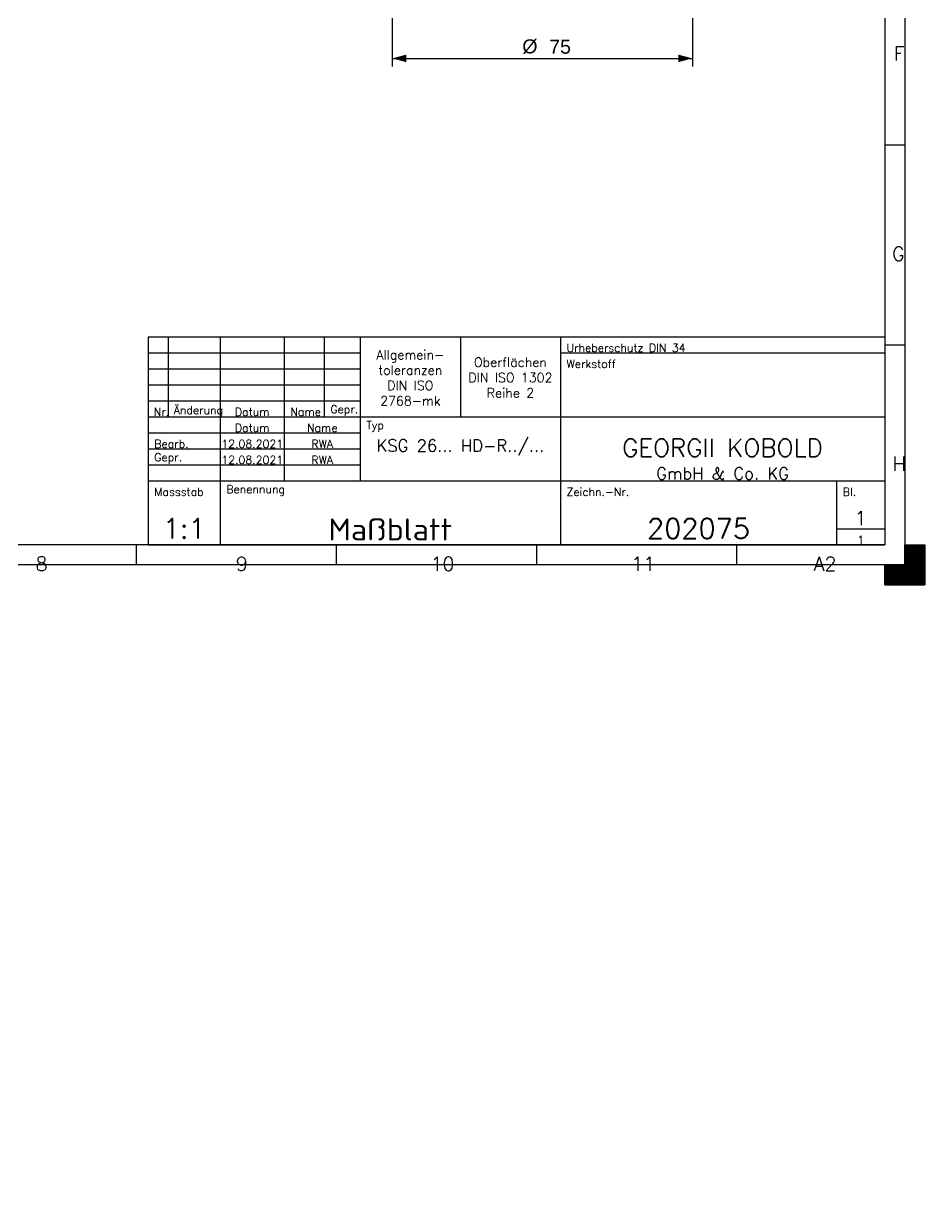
# Model space of a CAD drawing. Extents: x -450 to 594, y -1033 to 731.
# Drawn here: x 368.8 to 594, y -150.6 to 140.3 of the extents above; entities that cross this region are included whole.
import ezdxf

# ---------------------------------------------------------------- set-up
doc = ezdxf.new("R2010")
doc.units = 0
doc.layers.add('1', color=7, linetype='CONTINUOUS')
doc.layers.add('256', color=7, linetype='CONTINUOUS')
doc.styles.add('ARIAL_UNICODE_MS', font='ARIALUNI.TTF')
doc.dimstyles.get("Standard").update_dxf_attribs({"dimtxt": 0.18, "dimasz": 0.18, "dimexe": 0.18, "dimexo": 0.0625, "dimgap": 0.09, "dimtad": 0, "dimtih": 1, "dimtoh": 1, "dimdec": 4, "dimzin": 0, "dimtxsty": 'STANDARD', "dimcen": 0.09, "dimazin": 3, "dimtfac": 1, "dimtdec": 4, "dimtofl": 0, "dimtmove": 0, "dimatfit": 3, "dimtolj": 1, "dimtzin": 0})

# ---------------------------------------------------------------- blocks, each defined once
blk = doc.blocks.new('_U0')
at = {"layer": '1', "color": 19}
for p, q in [((170.13, 253.38), (170.13, 314.94)), ((390.13, 211.58), (390.13, 314.94)), ((170.13, 312.94), (390.13, 312.94))]:
    blk.add_line(p, q, dxfattribs=at)
for points in [[(170.13, 312.94), (173.63, 313.88), (173.63, 312.01)], [(390.13, 312.94), (386.63, 312.01), (386.63, 313.88)]]:
    blk.add_solid(points, dxfattribs=at)
at = {"layer": '1', "color": 1, "linetype": 'CONTINUOUS', "insert": (281, 313.37), "char_height": 3.5, "attachment_point": 7, "style": 'ARIAL_UNICODE_MS'}
blk.add_mtext('\\W1.0000;\\fArial Unicode MS|b0|i0;k\\fArial Unicode MS|b0|i0;', dxfattribs=at)
blk = doc.blocks.new('_U6')
at = {"layer": '1', "color": 19}
for p, q in [((460.97, 211.58), (460.97, 129.57)), ((535.97, 211.58), (535.97, 129.57)), ((460.97, 131.57), (535.97, 131.57))]:
    blk.add_line(p, q, dxfattribs=at)
for points in [[(460.97, 131.57), (464.47, 132.5), (464.47, 130.63)], [(535.97, 131.57), (532.47, 130.63), (532.47, 132.5)]]:
    blk.add_solid(points, dxfattribs=at)
at = {"layer": '1', "color": 1, "linetype": 'CONTINUOUS', "char_height": 3.5, "attachment_point": 7, "style": 'ARIAL_UNICODE_MS'}
for s, insert in [('%%c', (493.47, 132.69)), ('\\W1.0000;75', (500.19, 132.69))]:
    blk.add_mtext(s, dxfattribs=dict(at, insert=insert))
blk = doc.blocks.new('_U11')
at = {"layer": '1', "color": 19}
for p, q in [((468.96, 185.06), (468.96, 144.89)), ((474.96, 185.06), (474.96, 144.89)), ((460.21, 146.89), (504.84, 146.89))]:
    blk.add_line(p, q, dxfattribs=at)
for points in [[(468.96, 146.89), (465.46, 145.96), (465.46, 147.83)], [(474.96, 146.89), (478.46, 147.83), (478.46, 145.96)]]:
    blk.add_solid(points, dxfattribs=at)
at = {"layer": '1', "color": 1, "linetype": 'CONTINUOUS', "insert": (485, 147.32), "char_height": 3.5, "attachment_point": 7, "style": 'ARIAL_UNICODE_MS'}
blk.add_mtext('\\W1.0000;\\fArial Unicode MS|b0|i0;M6 x 10\\fArial Unicode MS|b0|i0;', dxfattribs=at)
blk = doc.blocks.new('HATCH5')
at = {"layer": '256', "color": 19, "linetype": 'CONTINUOUS'}
for p, q in [((589, 9.98988), (594, 9.98988)), ((589, 9.94755), (594, 9.94755)), ((589, 9.90522), (594, 9.90522)), ((589, 9.86289), (594, 9.86289)), ((589, 9.82056), (594, 9.82056)), ((589, 9.77823), (594, 9.77823)), ((589, 9.7359), (594, 9.7359)), ((589, 9.69357), (594, 9.69357)), ((589, 9.65124), (594, 9.65124)), ((589, 9.60891), (594, 9.60891)), ((589, 9.56658), (594, 9.56658)), ((589, 9.52425), (594, 9.52425)), ((589, 9.48192), (594, 9.48192)), ((589, 9.43959), (594, 9.43959)), ((589, 9.39726), (594, 9.39726)), ((589, 9.35493), (594, 9.35493)), ((589, 9.3126), (594, 9.3126)), ((589, 9.27027), (594, 9.27027)), ((589, 9.22794), (594, 9.22794)), ((589, 9.18561), (594, 9.18561)), ((589, 9.14328), (594, 9.14328)), ((589, 9.10095), (594, 9.10095)), ((589, 9.05862), (594, 9.05862)), ((589, 9.01629), (594, 9.01629)), ((589, 8.97396), (594, 8.97396)), ((589, 8.93163), (594, 8.93163)), ((589, 8.8893), (594, 8.8893)), ((589, 8.84697), (594, 8.84697)), ((589, 8.80464), (594, 8.80464)), ((589, 8.76231), (594, 8.76231)), ((589, 8.71998), (594, 8.71998)), ((589, 8.67765), (594, 8.67765)), ((589, 8.63532), (594, 8.63532)), ((589, 8.59299), (594, 8.59299)), ((589, 8.55066), (594, 8.55066)), ((589, 8.50833), (594, 8.50833)), ((589, 8.466), (594, 8.466)), ((589, 8.42367), (594, 8.42367)), ((589, 8.38134), (594, 8.38134)), ((589, 8.33901), (594, 8.33901)), ((589, 8.29668), (594, 8.29668)), ((589, 8.25435), (594, 8.25435)), ((589, 8.21202), (594, 8.21202)), ((589, 8.16969), (594, 8.16969)), ((589, 8.12736), (594, 8.12736)), ((589, 8.08503), (594, 8.08503)), ((589, 8.0427), (594, 8.0427)), ((589, 8.00037), (594, 8.00037)), ((589, 7.95804), (594, 7.95804)), ((589, 7.91571), (594, 7.91571)), ((589, 7.87338), (594, 7.87338)), ((589, 7.83105), (594, 7.83105)), ((589, 7.78872), (594, 7.78872)), ((589, 7.74639), (594, 7.74639)), ((589, 7.70406), (594, 7.70406)), ((589, 7.66173), (594, 7.66173)), ((589, 7.6194), (594, 7.6194)), ((589, 7.57707), (594, 7.57707)), ((589, 7.53474), (594, 7.53474)), ((589, 7.49241), (594, 7.49241)), ((589, 7.45008), (594, 7.45008)), ((589, 7.40775), (594, 7.40775)), ((589, 7.36542), (594, 7.36542)), ((589, 7.32309), (594, 7.32309)), ((589, 7.28076), (594, 7.28076)), ((589, 7.23843), (594, 7.23843)), ((589, 7.1961), (594, 7.1961)), ((589, 7.15377), (594, 7.15377)), ((589, 7.11144), (594, 7.11144)), ((589, 7.06911), (594, 7.06911)), ((589, 7.02678), (594, 7.02678)), ((589, 6.98445), (594, 6.98445)), ((589, 6.94212), (594, 6.94212)), ((589, 6.89979), (594, 6.89979)), ((589, 6.85746), (594, 6.85746)), ((589, 6.81513), (594, 6.81513)), ((589, 6.7728), (594, 6.7728)), ((589, 6.73047), (594, 6.73047)), ((589, 6.68814), (594, 6.68814)), ((589, 6.64581), (594, 6.64581)), ((589, 6.60348), (594, 6.60348)), ((589, 6.56115), (594, 6.56115)), ((589, 6.51882), (594, 6.51882)), ((589, 6.47649), (594, 6.47649)), ((589, 6.43416), (594, 6.43416)), ((589, 6.39183), (594, 6.39183)), ((589, 6.3495), (594, 6.3495)), ((589, 6.30717), (594, 6.30717)), ((589, 6.26484), (594, 6.26484)), ((589, 6.22251), (594, 6.22251)), ((589, 6.18018), (594, 6.18018)), ((589, 6.13785), (594, 6.13785)), ((589, 6.09552), (594, 6.09552)), ((589, 6.05319), (594, 6.05319)), ((589, 6.01086), (594, 6.01086)), ((589, 5.96853), (594, 5.96853)), ((589, 5.9262), (594, 5.9262)), ((589, 5.88387), (594, 5.88387)), ((589, 5.84154), (594, 5.84154)), ((584, 4.99494), (594, 4.99494)), ((584, 4.95261), (594, 4.95261)), ((584, 4.91028), (594, 4.91028)), ((584, 4.86795), (594, 4.86795)), ((584, 4.82562), (594, 4.82562)), ((584, 4.78329), (594, 4.78329)), ((584, 4.74096), (594, 4.74096)), ((584, 4.69863), (594, 4.69863)), ((584, 4.6563), (594, 4.6563)), ((584, 4.61397), (594, 4.61397)), ((584, 4.57164), (594, 4.57164)), ((584, 4.52931), (594, 4.52931)), ((584, 4.48698), (594, 4.48698)), ((584, 4.44465), (594, 4.44465)), ((584, 4.40232), (594, 4.40232)), ((584, 4.35999), (594, 4.35999)), ((584, 4.31766), (594, 4.31766)), ((584, 4.27533), (594, 4.27533)), ((584, 4.233), (594, 4.233)), ((584, 4.19067), (594, 4.19067)), ((584, 4.14834), (594, 4.14834)), ((584, 4.10601), (594, 4.10601)), ((584, 4.06368), (594, 4.06368)), ((584, 4.02135), (594, 4.02135)), ((584, 3.97902), (594, 3.97902)), ((584, 3.93669), (594, 3.93669)), ((584, 3.89436), (594, 3.89436)), ((584, 3.85203), (594, 3.85203)), ((584, 3.8097), (594, 3.8097)), ((584, 3.76737), (594, 3.76737)), ((584, 3.72504), (594, 3.72504)), ((584, 3.68271), (594, 3.68271)), ((584, 3.64038), (594, 3.64038)), ((584, 3.59805), (594, 3.59805)), ((584, 3.55572), (594, 3.55572)), ((584, 3.51339), (594, 3.51339)), ((584, 3.47106), (594, 3.47106)), ((584, 3.42873), (594, 3.42873)), ((584, 3.3864), (594, 3.3864)), ((584, 3.34407), (594, 3.34407)), ((584, 3.30174), (594, 3.30174)), ((584, 3.25941), (594, 3.25941)), ((584, 3.21708), (594, 3.21708)), ((584, 3.17475), (594, 3.17475)), ((584, 3.13242), (594, 3.13242)), ((584, 3.09009), (594, 3.09009)), ((584, 3.04776), (594, 3.04776)), ((584, 3.00543), (594, 3.00543)), ((584, 2.9631), (594, 2.9631)), ((584, 2.92077), (594, 2.92077)), ((589, 5.79921), (594, 5.79921)), ((589, 5.75688), (594, 5.75688)), ((589, 5.71455), (594, 5.71455)), ((589, 5.67222), (594, 5.67222)), ((589, 5.62989), (594, 5.62989)), ((589, 5.58756), (594, 5.58756)), ((589, 5.54523), (594, 5.54523)), ((589, 5.5029), (594, 5.5029)), ((589, 5.46057), (594, 5.46057)), ((589, 5.41824), (594, 5.41824)), ((589, 5.37591), (594, 5.37591)), ((589, 5.33358), (594, 5.33358)), ((589, 5.29125), (594, 5.29125)), ((589, 5.24892), (594, 5.24892)), ((589, 5.20659), (594, 5.20659)), ((589, 5.16426), (594, 5.16426)), ((589, 5.12193), (594, 5.12193)), ((589, 5.0796), (594, 5.0796)), ((589, 5.03727), (594, 5.03727)), ((584, 2.87844), (594, 2.87844)), ((584, 2.83611), (594, 2.83611)), ((584, 2.79378), (594, 2.79378)), ((584, 2.75145), (594, 2.75145)), ((584, 2.70912), (594, 2.70912)), ((584, 2.66679), (594, 2.66679)), ((584, 2.62446), (594, 2.62446)), ((584, 2.58213), (594, 2.58213)), ((584, 2.5398), (594, 2.5398)), ((584, 2.49747), (594, 2.49747)), ((584, 2.45514), (594, 2.45514)), ((584, 2.41281), (594, 2.41281)), ((584, 2.37048), (594, 2.37048)), ((584, 2.32815), (594, 2.32815)), ((584, 2.28582), (594, 2.28582)), ((584, 2.24349), (594, 2.24349)), ((584, 2.20116), (594, 2.20116)), ((584, 2.15883), (594, 2.15883)), ((584, 2.1165), (594, 2.1165)), ((584, 2.07417), (594, 2.07417)), ((584, 2.03184), (594, 2.03184)), ((584, 1.98951), (594, 1.98951)), ((584, 1.94718), (594, 1.94718)), ((584, 1.90485), (594, 1.90485)), ((584, 1.86252), (594, 1.86252)), ((584, 1.82019), (594, 1.82019)), ((584, 1.77786), (594, 1.77786)), ((584, 1.73553), (594, 1.73553)), ((584, 1.6932), (594, 1.6932)), ((584, 1.65087), (594, 1.65087)), ((584, 1.60854), (594, 1.60854)), ((584, 1.56621), (594, 1.56621)), ((584, 1.52388), (594, 1.52388)), ((584, 1.48155), (594, 1.48155)), ((584, 1.43922), (594, 1.43922)), ((584, 1.39689), (594, 1.39689)), ((584, 1.35456), (594, 1.35456)), ((584, 1.31223), (594, 1.31223)), ((584, 1.2699), (594, 1.2699)), ((584, 1.22757), (594, 1.22757)), ((584, 1.18524), (594, 1.18524)), ((584, 1.14291), (594, 1.14291)), ((584, 1.10058), (594, 1.10058)), ((584, 1.05825), (594, 1.05825)), ((584, 1.01592), (594, 1.01592)), ((584, 0.97359), (594, 0.97359)), ((584, 0.93126), (594, 0.93126)), ((584, 0.88893), (594, 0.88893)), ((584, 0.8466), (594, 0.8466)), ((584, 0.80427), (594, 0.80427)), ((584, 0.76194), (594, 0.76194)), ((584, 0.71961), (594, 0.71961)), ((584, 0.67728), (594, 0.67728)), ((584, 0.63495), (594, 0.63495)), ((584, 0.59262), (594, 0.59262)), ((584, 0.55029), (594, 0.55029)), ((584, 0.50796), (594, 0.50796)), ((584, 0.46563), (594, 0.46563)), ((584, 0.4233), (594, 0.4233)), ((584, 0.38097), (594, 0.38097)), ((584, 0.33864), (594, 0.33864)), ((584, 0.29631), (594, 0.29631)), ((584, 0.25398), (594, 0.25398)), ((584, 0.21165), (594, 0.21165)), ((584, 0.16932), (594, 0.16932)), ((584, 0.12699), (594, 0.12699)), ((584, 0.08466), (594, 0.08466)), ((584, 0.04233), (594, 0.04233)), ((584, 0), (594, 0))]:
    blk.add_line(p, q, dxfattribs=at)
blk = doc.blocks.new('TABULARNOTE1')
at = {"layer": '256', "color": 162, "linetype": 'CONTINUOUS'}
for p, q in [((400, 42), (418, 42)), ((400, 42), (400, 38)), ((418, 42), (418, 38)), ((418, 42), (434, 42)), ((434, 42), (434, 38)), ((434, 42), (453, 42)), ((453, 42), (453, 38)), ((453, 42), (503, 42)), ((503, 42), (503, 38)), ((584, 42), (584, 38)), ((400, 38), (418, 38)), ((400, 38), (400, 34)), ((418, 38), (434, 38)), ((418, 38), (418, 34)), ((434, 38), (453, 38)), ((434, 38), (434, 34)), ((453, 38), (453, 34)), ((503, 38), (503, 34)), ((584, 38), (584, 34)), ((400, 34), (418, 34)), ((400, 34), (400, 30)), ((418, 34), (434, 34)), ((418, 34), (418, 30)), ((434, 34), (453, 34)), ((434, 34), (434, 30)), ((453, 34), (453, 30)), ((503, 34), (503, 30)), ((584, 34), (584, 30)), ((400, 30), (418, 30)), ((400, 30), (400, 26)), ((418, 30), (434, 30)), ((418, 30), (418, 26)), ((434, 30), (453, 30)), ((434, 30), (434, 26)), ((453, 30), (453, 26)), ((503, 30), (503, 26)), ((584, 30), (584, 26)), ((400, 26), (418, 26)), ((418, 26), (434, 26)), ((434, 26), (453, 26)), ((453, 26), (503, 26)), ((503, 26), (584, 26))]:
    blk.add_line(p, q, dxfattribs=at)
at = {"layer": '1', "color": 19, "linetype": 'CONTINUOUS', "style": 'ARIAL_UNICODE_MS'}
for s, insert, char_height, attachment_point in [('\\W1.0000;\\Fsimplex.shx;Typ', (454.53, 38.24), 2, 7), ('\\W1.0000;\\Fsimplex.shx;Datum', (426, 38.24), 2, 8), ('\\W1.0000;\\Fsimplex.shx;Name', (443.5, 38.24), 2, 8), ('\\W1.0000;\\Fsimplex.shx;Bearb.', (401.53, 34.24), 2, 7), ('\\W1.0000;\\Fsimplex.shx;12.08.2021', (426, 34.24), 2, 8), ('\\W1.0000;\\Fsimplex.shx;RWA', (443.5, 34.24), 2, 8), ('\\W1.0000;\\Fsimplex.shx;KSG 26... HD-R../...', (478, 32.31), 3, 8), ('\\W1.0000;\\Fsimplex.shx;GEORGII KOBOLD', (543.5, 32.01), 4.5, 8), ('\\W1.0000;\\Fsimplex.shx;Gepr.', (401.53, 30.23), 2, 7), ('\\W1.0000;\\Fsimplex.shx;12.08.2021', (426, 30.24), 2, 8), ('\\W1.0000;\\Fsimplex.shx;RWA', (443.5, 30.24), 2, 8), ('\\W1.0000;\\Fsimplex.shx;GmbH & Co. KG', (543.5, 26.36), 3, 8)]:
    blk.add_mtext(s, dxfattribs=dict(at, insert=insert, char_height=char_height, attachment_point=attachment_point))
blk = doc.blocks.new('TABULARNOTE2')
at = {"layer": '256', "color": 162, "linetype": 'CONTINUOUS'}
for p, q in [((400, 62), (405, 62)), ((400, 62), (400, 58)), ((405, 62), (405, 58)), ((405, 62), (418, 62)), ((418, 62), (418, 58)), ((418, 62), (434, 62)), ((434, 62), (434, 58)), ((434, 62), (444, 62)), ((444, 62), (444, 58)), ((444, 62), (453, 62)), ((453, 62), (453, 58)), ((453, 62), (478, 62)), ((478, 62), (478, 58)), ((478, 62), (503, 62)), ((503, 62), (503, 58)), ((503, 62), (584, 62)), ((584, 62), (584, 58)), ((400, 58), (405, 58)), ((400, 58), (400, 54)), ((405, 58), (418, 58)), ((405, 58), (405, 54)), ((418, 58), (434, 58)), ((418, 58), (418, 54)), ((434, 58), (444, 58)), ((434, 58), (434, 54)), ((444, 58), (453, 58)), ((444, 58), (444, 54)), ((453, 58), (453, 54)), ((478, 58), (478, 54)), ((503, 58), (584, 58)), ((503, 58), (503, 54)), ((584, 58), (584, 54)), ((400, 54), (405, 54)), ((400, 54), (400, 50)), ((405, 54), (418, 54)), ((405, 54), (405, 50)), ((418, 54), (434, 54)), ((418, 54), (418, 50)), ((434, 54), (444, 54)), ((434, 54), (434, 50)), ((444, 54), (453, 54)), ((444, 54), (444, 50)), ((453, 54), (453, 50)), ((478, 54), (478, 50)), ((503, 54), (503, 50)), ((584, 54), (584, 50)), ((400, 50), (405, 50)), ((400, 50), (400, 46)), ((405, 50), (418, 50)), ((405, 50), (405, 46)), ((418, 50), (434, 50)), ((418, 50), (418, 46)), ((434, 50), (444, 50)), ((434, 50), (434, 46)), ((444, 50), (453, 50)), ((444, 50), (444, 46)), ((453, 50), (453, 46)), ((478, 50), (478, 46)), ((503, 50), (503, 46)), ((584, 50), (584, 46)), ((400, 46), (405, 46)), ((400, 46), (400, 42)), ((405, 46), (418, 46)), ((405, 46), (405, 42)), ((418, 46), (434, 46)), ((418, 46), (418, 42)), ((434, 46), (444, 46)), ((434, 46), (434, 42)), ((444, 46), (453, 46)), ((444, 46), (444, 42)), ((453, 46), (453, 42)), ((478, 46), (478, 42)), ((503, 46), (503, 42)), ((584, 46), (584, 42)), ((400, 42), (405, 42)), ((405, 42), (418, 42)), ((418, 42), (434, 42)), ((434, 42), (444, 42)), ((444, 42), (453, 42)), ((453, 42), (478, 42)), ((478, 42), (503, 42)), ((503, 42), (584, 42))]:
    blk.add_line(p, q, dxfattribs=at)
at = {"layer": '1', "color": 19, "linetype": 'CONTINUOUS', "style": 'ARIAL_UNICODE_MS'}
for s, insert, char_height, attachment_point in [('\\W1.0000;\\Fsimplex.shx;Allgemein-\\Ptoleranzen\\PDIN ISO\\P2768-mk', (465.5, 44.85), 2.3, 8), ('\\W1.0000;\\Fsimplex.shx;Urheberschutz DIN 34', (504.53, 58.24), 2, 7), ('\\W1.0000;\\Fsimplex.shx;Oberflächen\\PDIN ISO 1302\\PReihe 2', (490.5, 46.83), 2.3, 8), ('\\W1.0000;\\Fsimplex.shx;Werkstoff', (504.53, 54.23), 2, 7), ('\\W1.0000;\\Fsimplex.shx;Nr.', (401.4, 42.24), 2, 7), ('\\W1.0000;\\Fsimplex.shx;Änderung', (406.39, 42.01), 2, 7), ('\\W1.0000;\\Fsimplex.shx;Datum', (426, 42.24), 2, 8), ('\\W1.0000;\\Fsimplex.shx;Name', (435.53, 42.24), 2, 7), ('\\W1.0000;\\Fsimplex.shx;Gepr.', (445.53, 42.23), 2, 7)]:
    blk.add_mtext(s, dxfattribs=dict(at, insert=insert, char_height=char_height, attachment_point=attachment_point))
blk = doc.blocks.new('TABULARNOTE3')
at = {"layer": '256', "color": 162, "linetype": 'CONTINUOUS'}
for p, q in [((400, 26), (418, 26)), ((400, 26), (400, 22)), ((418, 26), (418, 22)), ((418, 26), (503, 26)), ((503, 26), (503, 22)), ((503, 26), (572, 26)), ((572, 26), (572, 22)), ((572, 26), (584, 26)), ((584, 26), (584, 22)), ((400, 22), (400, 14)), ((418, 22), (418, 14)), ((503, 22), (503, 14)), ((572, 22), (572, 14)), ((584, 22), (584, 14)), ((400, 14), (400, 10)), ((418, 14), (418, 10)), ((503, 14), (503, 10)), ((572, 14), (584, 14)), ((572, 14), (572, 10)), ((584, 14), (584, 10)), ((400, 10), (418, 10)), ((418, 10), (503, 10)), ((503, 10), (572, 10)), ((572, 10), (584, 10))]:
    blk.add_line(p, q, dxfattribs=at)
at = {"layer": '1', "color": 19, "linetype": 'CONTINUOUS', "style": 'ARIAL_UNICODE_MS'}
for s, insert, char_height, attachment_point in [('\\W1.0000;\\Fsimplex.shx;Massstab', (401.53, 22.24), 2, 7), ('\\W1.0000;\\Fsimplex.shx;Benennung', (419.53, 22.24), 2, 7), ('\\W1.0000;\\Fsimplex.shx;Zeichn.-Nr.', (504.53, 22.24), 2, 7), ('\\W1.0000;\\Fsimplex.shx;Bl.', (573.53, 22.24), 2, 7), ('\\W1.0000;\\Fsimplex.shx;1', (578, 14.92), 3.5, 8), ('\\W1.0000;\\Fsimplex.shx;1:1', (409, 11.6), 5, 8), ('\\W1.0000;\\Fsimplex.shx;Maßblatt', (460.5, 11.12), 5.5, 8), ('\\W1.0000;\\Fsimplex.shx;202075', (537.5, 11.6), 5, 8), ('\\W1.0000;\\Fsimplex.shx;1', (578, 10.24), 2, 8)]:
    blk.add_mtext(s, dxfattribs=dict(at, insert=insert, char_height=char_height, attachment_point=attachment_point))

msp = doc.modelspace()

# ---------------------------------------------------------------- linework, layer by layer
at = {"layer": '256', "color": 19, "linetype": 'CONTINUOUS'}
for p, q in [((589, 415), (589, 5)), ((584, 410), (584, 10)), ((584, 110), (589, 110)), ((584, 60), (589, 60)), ((584, 10), (20, 10)), ((397, 10), (397, 5)), ((447, 10), (447, 5)), ((497, 10), (497, 5)), ((547, 10), (547, 5)), ((589, 5), (589, 10)), ((589, 10), (594, 10)), ((594, 10), (594, 0)), ((589, 5), (15, 5)), ((584, 5), (589, 5)), ((584, 0), (584, 5)), ((594, 0), (584, 0))]:
    msp.add_line(p, q, dxfattribs=at)

# ---------------------------------------------------------------- block references
at = {"layer": '256', "color": 162, "linetype": 'CONTINUOUS'}
for name in ['TABULARNOTE2', 'TABULARNOTE1', 'TABULARNOTE3']:
    msp.add_blockref(name, (0, 0), dxfattribs=at)
at = {"layer": '256', "color": 19, "linetype": 'CONTINUOUS'}
msp.add_blockref('HATCH5', (0, 0), dxfattribs=at)

# ---------------------------------------------------------------- texts
at = {"layer": '256', "color": 19, "linetype": 'CONTINUOUS', "char_height": 3.5, "attachment_point": 7, "style": 'ARIAL_UNICODE_MS'}
for s, insert in [('\\W1.0000;\\Fsimplex.shx;F', (586.24, 131.05)), ('\\W1.0000;\\Fsimplex.shx;G', (585.83, 81.02)), ('\\W1.0000;\\Fsimplex.shx;H', (585.97, 28.55)), ('\\W1.0000;\\Fsimplex.shx;8', (371.88, 3.54)), ('\\W1.0000;\\Fsimplex.shx;9', (421.88, 3.54)), ('\\W1.0000;\\Fsimplex.shx;10', (470.52, 3.54)), ('\\W1.0000;\\Fsimplex.shx;11', (520.7, 3.54)), ('\\W1.0000;\\Fsimplex.shx;A2', (566.25, 3.54))]:
    msp.add_mtext(s, dxfattribs=dict(at, insert=insert))

# ---------------------------------------------------------------- dimensions: what is measured, and where the dimension line sits
at = {"layer": '1', "color": 19, "linetype": 'CONTINUOUS'}
for base, p1, p2, text, override, picture, middle in [((-449.99, -1032.51), (170.13, 251.93), (390.13, 211.58), '\\C1;\\fArial Unicode MS|b0|i0;k\\fArial Unicode MS|b0|i0;', {"dimtxt": 3.5, "dimasz": 3.5, "dimexe": 2, "dimexo": 0, "dimgap": 1.75, "dimtad": 1, "dimtih": 1, "dimtoh": 0, "dimdec": 1, "dimlfac": 1, "dimzin": 8, "dimdsep": 44, "dimlunit": 2, "dimpost": '', "dimtxsty": 'ARIAL_UNICODE_MS', "dimsah": 1, "dimse1": 0, "dimse2": 0, "dimsd1": 0, "dimsd2": 0, "dimclrd": 19, "dimclre": 19, "dimclrt": 1, "dimtol": 0, "dimtm": -0.1, "dimtfac": 0.714286, "dimtdec": 2, "dimtofl": 1, "dimtmove": 0, "dimatfit": 2, "dimtzin": 8, "dimlwd": 35, "dimlwe": 35}, '_U0', (281.44, 312.94)), ((136.66, 28.3), (460.97, 211.58), (535.97, 211.58), '\\C1;\\H3.50;\\fArial Unicode MS|b0|i0;%%c\\fArial Unicode MS|b0|i0;\\H3.50;\\C1; <> ', {"dimtxt": 3.5, "dimasz": 3.5, "dimexe": 2, "dimexo": 0, "dimgap": 1.75, "dimtad": 1, "dimtih": 1, "dimtoh": 0, "dimdec": 1, "dimlfac": 1, "dimzin": 8, "dimdsep": 44, "dimlunit": 2, "dimtxsty": 'ARIAL_UNICODE_MS', "dimsah": 1, "dimse1": 0, "dimse2": 0, "dimsd1": 0, "dimsd2": 0, "dimclrd": 19, "dimclre": 19, "dimclrt": 1, "dimtol": 0, "dimtm": -0.1, "dimtfac": 0.714286, "dimtdec": 2, "dimtofl": 1, "dimtmove": 0, "dimatfit": 2, "dimtzin": 8, "dimlwd": 35, "dimlwe": 35}, '_U6', (498.47, 131.57)), ((-104.23, -38.28), (474.96, 185.06), (468.96, 185.06), '\\C1;\\fArial Unicode MS|b0|i0;M6 x 10\\fArial Unicode MS|b0|i0;', {"dimtxt": 3.5, "dimasz": 3.5, "dimexe": 2, "dimexo": 0, "dimgap": 1.75, "dimtad": 1, "dimtih": 1, "dimtoh": 0, "dimdec": 1, "dimlfac": 1, "dimzin": 8, "dimdsep": 44, "dimlunit": 2, "dimpost": '', "dimtxsty": 'ARIAL_UNICODE_MS', "dimsah": 1, "dimse1": 0, "dimse2": 0, "dimsd1": 0, "dimsd2": 0, "dimclrd": 19, "dimclre": 19, "dimclrt": 1, "dimtol": 0, "dimtm": -0.1, "dimtfac": 0.714286, "dimtdec": 2, "dimtofl": 1, "dimtmove": 0, "dimatfit": 2, "dimtzin": 8, "dimlwd": 35, "dimlwe": 35}, '_U11', (494.48, 146.89))]:
    dim = msp.add_linear_dim(base=base, p1=p1, p2=p2, text=text, dimstyle='STANDARD', override=override, dxfattribs=at)
    dim.commit()
    dim.dimension.update_dxf_attribs({"geometry": picture, "text_midpoint": middle, "dimtype": 160})

doc.saveas('drawing.dxf')
